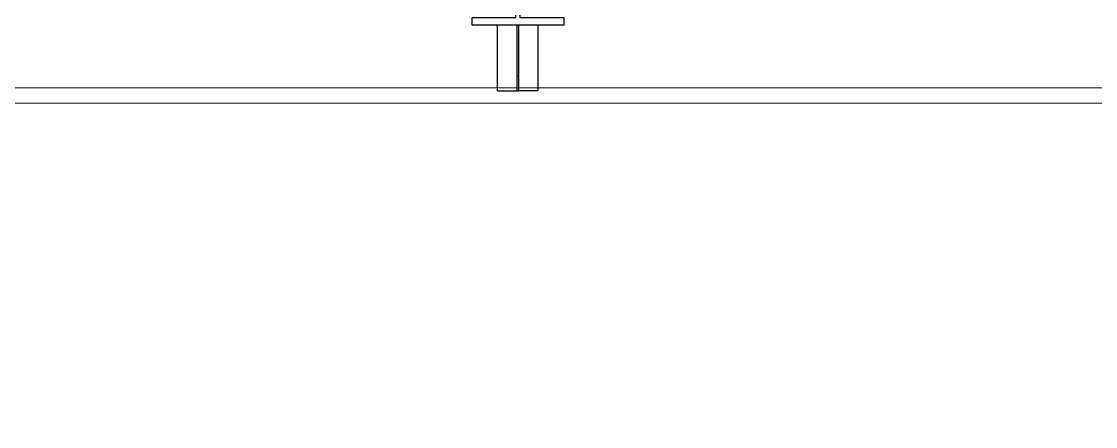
# Model space of a CAD drawing. Header units: inches. Extents: x 209270 to 234360, y -180214 to -150194.
# Drawn here: x 223884 to 227405, y -166874 to -165546 of the extents above; entities that cross this region are included whole.
import ezdxf

# ---------------------------------------------------------------- set-up
doc = ezdxf.new("R2010")
doc.units = ezdxf.units.IN
doc.header["$LTSCALE"] = 10
doc.header["$MEASUREMENT"] = 0
for name, pattern in [('CENTER', [2, 1.25, -0.25, 0.25, -0.25]), ('DXK_LINE_DOT2', [3.9198, 1.9599, -1.9599]), ('PHANTOM', [2.5, 1.25, -0.25, 0.25, -0.25, 0.25, -0.25])]:
    doc.linetypes.add(name, pattern=pattern)
doc.layers.get('0').update_dxf_attribs({"color": 1})
for name, color, linetype in [('_BLUE_0', 5, 'Continuous'), ('_BLUE_1', 5, 'Continuous'), ('_BLUE_2', 5, 'Continuous'), ('_BLUE_4', 5, 'Continuous')]:
    doc.layers.add(name, color=color, linetype=linetype)
for name, color, linetype, lineweight in [('DIM', 1, 'Continuous', 13), ('PHANTOM', 1, 'PHANTOM', 0), ('Sheeting', 1, 'Continuous', 0)]:
    doc.layers.add(name, color=color, linetype=linetype, lineweight=lineweight)

# ---------------------------------------------------------------- blocks, each defined once
blk = doc.blocks.new('A$C1b4ed5d7')
at = {"layer": 'PHANTOM', "elevation": -0.8}
for points in [[(-660, 10500), (12160, 10500), (12160, -550), (-660, -550)], [(-610, 10450), (12110, 10450), (12110, -500), (-610, -500)]]:
    blk.add_lwpolyline(points, close=True, dxfattribs=at)
blk = doc.blocks.new('MECH_DRAWING')
at = {"layer": 'Sheeting'}
for points in [[(216351.9, -154713.7), (229171.9, -154713.7), (229171.9, -165813.7), (216351.9, -165813.7)], [(216401.9, -154763.7), (229121.9, -154763.7), (229121.9, -165763.7), (216401.9, -165763.7)]]:
    blk.add_lwpolyline(points, close=True, dxfattribs=at)
at = {"layer": 'DIM'}
blk.add_blockref('A$C1b4ed5d7', (217011.9, -176263.7, 0.8), dxfattribs=at)
blk = doc.blocks.new('Part-116860372-114913 - 114867')
at = {"layer": '_BLUE_4', "linetype": 'Continuous'}
blk.add_hatch(color=256, dxfattribs=at).paths.add_polyline_path([(20200.6, 12565.8, -1), (20200.6, 12575.8, -1)])
at = {"layer": '_BLUE_2', "linetype": 'Continuous'}
for p, q in [((20013.1, 12939.6), (20388.1, 12939.6)), ((20013.1, 12908.3), (20013.1, 12939.6)), ((20388.1, 12939.6), (20388.1, 12908.3)), ((20192.4, 12908.3), (20013.1, 12908.3)), ((20192.4, 12233.3), (20192.4, 12908.3)), ((20388.1, 12908.3), (20208.7, 12908.3)), ((20208.7, 12908.3), (20208.7, 12233.3)), ((20013.1, 12202.1), (20013.1, 12233.3)), ((20013.1, 12233.3), (20192.4, 12233.3)), ((20388.1, 12202.1), (20013.1, 12202.1)), ((20208.7, 12233.3), (20388.1, 12233.3)), ((20388.1, 12233.3), (20388.1, 12202.1))]:
    blk.add_line(p, q, dxfattribs=at)
at = {"layer": '_BLUE_4', "linetype": 'CENTER'}
blk.add_line((20200.6, 12570.8), (20200.6, 12570.8), dxfattribs=at)
at = {"layer": '_BLUE_4', "linetype": 'Continuous'}
blk.add_circle((20200.6, 12570.8), 5, dxfattribs=at)
blk = doc.blocks.new('Part-116860372-154323 - 114867')
at = {"layer": '_BLUE_1', "linetype": 'DXK_LINE_DOT2'}
blk.add_line((20283.8, 12202.1), (20117.3, 12202.1), dxfattribs=at)
at = {"layer": '_BLUE_2', "linetype": 'Continuous'}
for p, q in [((20117.3, 11933.3), (20117.3, 12202.1)), ((20197, 11933.3), (20197, 12202.1)), ((20204.1, 11933.3), (20204.1, 12202.1)), ((20283.8, 11933.3), (20283.8, 12202.1)), ((20197, 11995.8), (20204.1, 11995.8)), ((20117.3, 11933.3), (20204.1, 11933.3)), ((20283.8, 11933.3), (20204.1, 11933.3))]:
    blk.add_line(p, q, dxfattribs=at)
blk = doc.blocks.new('STR_DRAWING')
at = {"layer": '_BLUE_0', "xscale": 0.8, "yscale": 0.8, "zscale": 0.8}
for name in ['Part-116860372-114913 - 114867', 'Part-116860372-154323 - 114867']:
    blk.add_blockref(name, (971.5, 4264.2), dxfattribs=at)

msp = doc.modelspace()

# ---------------------------------------------------------------- block references
msp.add_blockref('MECH_DRAWING', (0, 0))
at = {"xscale": 0.9999999999078191, "yscale": 1.0000000000951985}
msp.add_blockref('STR_DRAWING', (208379.9, -179584.5), dxfattribs=at)

doc.saveas('drawing.dxf')
